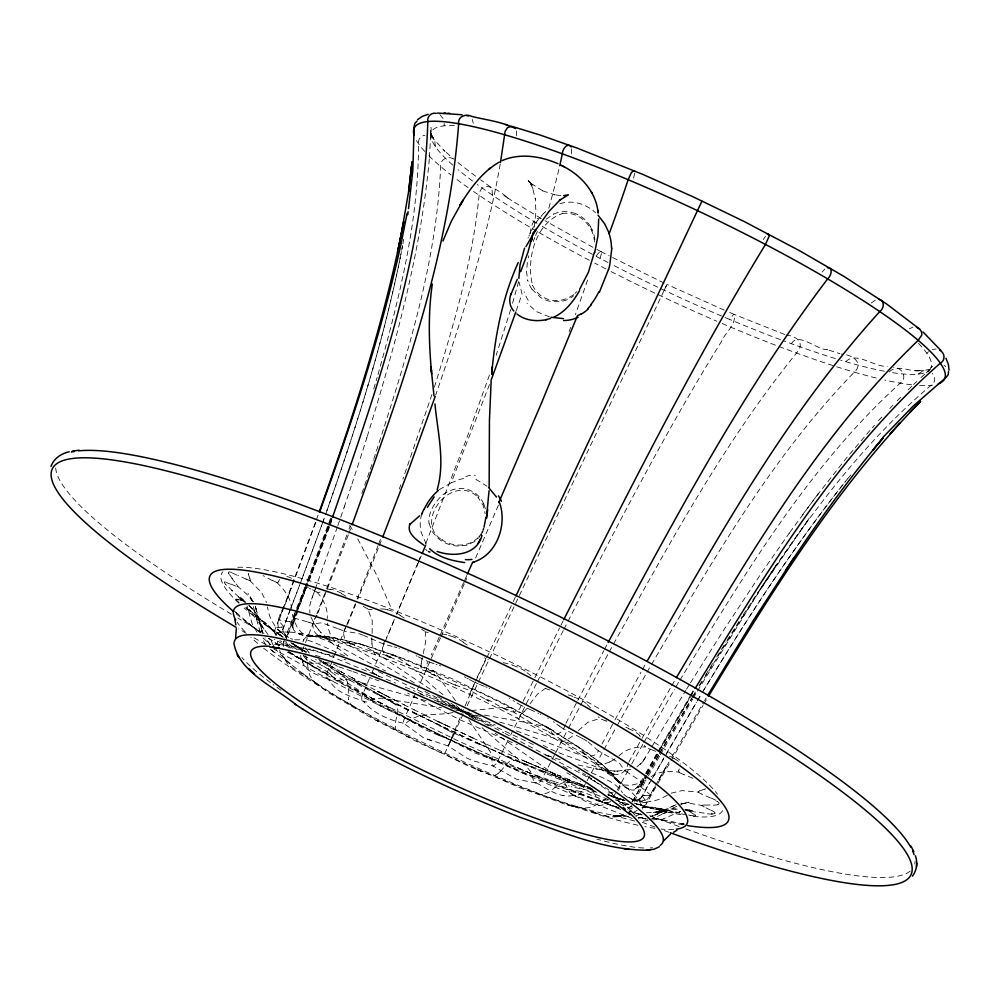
<?xml version="1.0" encoding="UTF-8"?>
<svg xmlns="http://www.w3.org/2000/svg" width="999" height="999" viewBox="0 0 999 999"><rect width="100%" height="100%" fill="white"/><g stroke="black" fill="none" stroke-linecap="round" stroke-linejoin="round"><path stroke-width="0.75" stroke-dasharray="5 3.75" d="M431.218 132.143L431.056 127.697L429.582 123.913M430.644 135.027L430.494 130.682L430.794 134.49L430.669 132.855M435.352 146.591L434.702 140.31L430.981 134.003L433.204 137.974L432.18 136.151M371.815 639.31L371.84 637.787M444.118 125.724L444.18 123.426M300.687 655.344L300.949 657.966L302.685 660.401L301.71 658.903L302.522 660.414L302.123 659.677M632.529 801.673L646.665 775.761M430.656 134.877L429.42 157.805L429.533 156.693C421.091 253.109 394.78 346.815 366.458 438.998L366.97 437.462L359.378 461.251M516.695 135.876L516.283 129.995M337.4 526.985L311.613 599.188L309.815 605.307L309.865 613.124M372.127 633.416L372.24 620.629L367.682 608.878M492.432 195.155L491.908 188.062L480.556 179.733M421.203 663.224L421.066 672.777L428.209 675.824A226.536 35.827 25.3 0 1 443.306 682.404A180.17 28.496 25.3 0 1 446.94 684.028L448.751 684.839A232.717 36.801 25.3 0 1 462.175 690.971L476.648 697.801A226.536 35.827 25.3 0 1 491.67 705.107A180.17 28.496 25.3 0 1 495.242 706.88L497.015 707.767A232.717 36.801 25.3 0 1 510.002 714.372L523.738 721.578A226.536 35.827 25.3 0 1 537.674 729.12A180.17 28.496 25.3 0 1 540.934 730.931L542.544 731.83A232.717 36.801 25.3 0 1 554.22 738.448L566.283 745.529A226.536 35.827 25.3 0 1 578.171 752.796A180.17 28.496 25.3 0 1 580.894 754.52L582.242 755.369A232.717 36.801 25.3 0 1 591.808 761.563L601.361 768.044M527.372 262.412L526.535 271.466L527.647 280.207M634.79 173.127L633.491 178.384M534.29 227.048L535.901 211.975L535.289 198.376L535.439 199.375L532.442 187.362L532.942 188.724L529.707 181.893L532.03 185.851L529.17 181.431L532.43 184.865L528.171 180.644L532.43 184.865M395.567 722.152C396.266 716.233 400.661 708.678 394.88 703.958M402.909 243.868L403.683 239.273M500.237 163.911C486.426 242.857 461.713 319.393 435.701 395.03M571.328 153.921L571.703 148.314M402.01 248.689L402.46 246.278M283.691 641.77L283.441 646.515M400.874 254.508L401.448 251.598M402.609 245.392C385.152 337.212 356.618 426.511 325.574 514.522M530.044 233.741C530.794 227.772 532.592 217.994 540.397 218.082M400.312 257.43C382.442 345.154 355.219 430.681 325.374 514.985M421.965 659.04L422.265 657.629M288.536 637.562L283.978 633.828L282.767 629.595L290.284 609.402M528.296 257.942L528.846 255.744M423.251 653.521L425.699 641.645L425.274 631.543M518.668 281.618L511.588 306.556M377.997 374.6C398.938 299.338 418.556 222.352 418.506 143.719C417.807 139.61 420.691 135.489 424.975 135.265M548.801 208.217L551.548 198.227A444.255 221.978 -70 0 0 559.228 167.832M282.767 629.595L299.8 584.702L290.846 607.954M373.713 388.973L377.147 377.472M510.689 309.503L496.166 355.332M283.916 641.458L283.529 642.644L284.34 640.159M351.935 484.028L359.877 459.74M431.968 394.468L402.884 479.158M434.34 387.187L435.289 384.278C454.42 322.515 472.789 259.865 479.12 195.28C481.58 176.96 501.348 192.308 508.653 198.601L501.498 194.006M600.074 258.391L601.448 253.484L600.836 251.561L598.488 253.034L595.779 256.693M678.746 770.217L679.332 768.918M373.738 459.215C404.595 364.123 436.338 267.195 440.671 166.546C439.697 160.227 446.928 155.856 452.397 158.366M286.376 638.598L286.701 637.599M344.131 507.342L352.435 482.542M489.435 375.05L465.984 440.372L425.661 543.843M337.874 525.586L340.284 518.518M340.759 517.17L344.618 505.881M587.624 280.07L575.387 314.697M279.483 579.495L278.671 581.555M361.875 493.456L369.78 470.629M370.279 469.205L373.239 460.639M516.221 310.814L522.015 293.968L519.105 282.267M322.615 522.852L325.087 515.909M321.728 525.149L300.312 583.329L322.128 524.238M322.252 523.701L324.862 516.433M330.557 518.169L305.407 585.714M349.013 529.195L350.05 526.336M533.266 241.521L534.765 237.475M316.358 519.88L318.406 514.223M328.496 525.874L286.039 638.573M329.021 524.438L331.119 518.656M328.746 526.411L306.893 585.514M329.258 524.987L331.318 519.305M328.771 527.609L308.117 582.829M330.881 521.778L331.93 518.868M329.57 526.785L298.389 609.053M330.095 525.349L332.704 518.169M315.771 587.787L311.613 599.188M315.334 522.714L283.167 608.304M315.846 522.427L294.717 578.933M297.202 610.976L291.983 626.423L294.205 630.694L299.263 634.165L305.182 635.901L317.607 635.589L330.869 636.9L359.24 643.606L404.408 658.965L452.747 678.983L504.52 703.796L551.261 729.57L587.762 753.134L601.198 763.473L611.688 773.288M330.557 521.278L331.618 518.419M399.25 489.073L400.811 484.84M346.915 534.927L325.249 592.282M348.301 534.952L317.582 613.848M348.851 533.491L351.024 527.672M569.093 331.593L570.679 327.36M327.922 528.446L306.98 583.553M489.473 384.615L451.136 482.904L459.852 479.358L466.471 477.997M306.343 586.937L296.728 612.1M378.109 545.504L355.894 602.247M378.646 544.093L380.806 538.436M294.168 580.369L285.19 604.233M304.857 587.125L284.99 638.174M324.7 593.706L316.92 613.811M283.579 626.848A13.399 2.123 25.3 0 0 283.441 626.323L278.796 620.791L284.303 606.518M284.852 605.094L291.458 587.974M296.204 613.448L286.676 637.886M282.118 611.013L274.887 629.882L275.349 635.626M284.091 606.518C278.446 616.071 272.777 630.269 286.288 635.726L282.792 631.231L283.167 632.429M297.752 609.565L307.58 584.24M454.458 733.566L444.293 754.27L418.818 742.694L370.392 717.294L327.959 692.369L315.597 682.891L318.743 685.326L317.095 684.115M297.839 610.476C292.232 632.267 291.383 619.218 296.428 610.489M303.371 673.963A226.536 35.827 25.3 0 0 312.425 680.456L321.965 686.937A232.717 36.801 25.3 0 0 331.531 693.131L332.867 693.98A180.17 28.496 25.3 0 0 335.602 695.704A226.536 35.827 25.3 0 0 347.502 702.971L359.54 710.039A232.717 36.801 25.3 0 0 371.228 716.67L372.839 717.569A180.17 28.496 25.3 0 0 376.099 719.38A226.536 35.827 25.3 0 0 390.035 726.922L403.758 734.128A232.717 36.801 25.3 0 0 416.758 740.721L418.531 741.608A180.17 28.496 25.3 0 0 422.102 743.381A226.536 35.827 25.3 0 0 437.125 750.699L466.745 765.284L480.756 771.091L474.987 768.805M296.978 609.065L305.881 586.413M379.383 545.579L382.23 538.336M332.205 660.664C331.406 666.321 321.903 675.836 329.67 680.606L329.545 680.556C336.114 692.682 349.937 695.953 361.738 700.711L366.408 702.022L374.925 698.413L381.868 698.251L441.421 707.704M347.003 625.524C340.197 633.416 344.643 644.243 354.807 645.242L352.322 644.168L364.872 649.387L387.05 655.644L393.219 654.832L399.825 657.255M528.046 238.199L528.309 237.525M302.098 651.211L304.945 644.018M305.519 642.582L316.346 615.259M317.033 615.259C309.403 624.375 312.625 636.475 324.887 637.449L318.943 635.202L333.803 640.222L352.46 644.018L358.216 643.506L362.225 644.655L381.381 656.355L430.869 689.622M355.319 603.671L332.792 659.24M378.246 548.476L357.942 598.888M417.719 563.361L396.928 613.761M418.281 561.975L421.116 554.994M347.59 624.125L355.632 604.495M528.846 236.176L529.408 234.84M369.405 678.633L361.75 696.79L361.813 700.037L364.635 702.434L363.112 701.423M419.642 559.627L421.166 555.981M418.631 562.05L396.528 614.36M384.453 643.331L374.85 665.908M385.052 641.92L394.555 619.392M394.343 619.467L386.601 637.524M371.828 672.976L374.25 667.32M498.414 505.194L475.149 559.065M385.477 640.134C379.695 647.277 382.692 657.105 392.345 658.091L386.238 655.007L390.909 657.392M724.275 310.14L666.982 284.44L522.277 589.398M469.43 694.355L475.387 681.318M535.589 235.452L537.4 231.468M464.235 584.003L441.083 636.488M464.847 582.629L467.857 575.749M464.672 580.182L466.808 575.374M463.598 582.604L439.822 635.864M419.28 685.264L404.208 718.781L403.146 722.939L423.364 737.662L448.101 745.966L466.358 757.766L472.327 760.626L493.294 766.133L516.458 779.195L537.2 783.241L539.085 782.779L541.458 780.007L554.907 754.17M440.472 637.861L419.917 683.865M439.248 637.137L431.181 655.082M529.994 233.516L530.594 232.205M477.097 677.547L485.939 658.603A21.229 7.98 25.4 0 1 483.254 656.818M469.455 679.507A25.112 3.971 25.3 0 0 475.074 682.467L471.128 691.083L488.898 701.148L485.314 699.113M475.761 681.068L486.138 659.103M486.788 657.729L511.338 605.706M513.274 601.598L515.272 597.365M463.286 713.985L448.101 745.966L472.664 688.124L471.128 691.083L447.902 682.067L434.041 674.824L437.774 676.835M467.22 705.669L477.672 683.591M478.334 682.205L488.111 661.55M489.41 658.816L521.615 590.809M664.173 290.247L666.97 284.44M531.218 230.906L536.488 221.803L543.069 213.973M523.151 701.236L559.565 627.984M507.904 740.621L496.366 763.698L493.294 766.133L491.945 763.611L492.182 756.693L490.571 752.284L468.843 719.854M510.639 735.114L536.613 683.191M521.128 705.319C515.971 722.577 494.93 700.611 485.489 699.2M560.914 625.287L563.024 621.103M537.3 681.83L563.224 630.656M563.898 629.32L567.307 622.627M567.994 621.291C616.758 526.785 665.272 431.93 721.44 341.546C724.824 332.929 736.288 324.9 734.327 314.473L729.37 312.337M471.353 710.526L502.909 707.454L511.638 707.492L514.023 712.399L534.527 725.074L549.35 732.08L548.451 731.655C555.232 738.486 563.536 732.217 565.272 724.562M565.971 723.214L577.135 701.648M577.834 700.299L603.758 650.724M555.619 752.809L567.694 729.695M568.406 728.346L579.82 706.718M580.531 705.356L608.478 653.271M604.457 649.387L608.116 642.507M601.985 744.043L614.185 721.34M614.909 720.004L640.933 672.29M572.577 795.454L574.612 795.579L573.164 795.391C581.256 798.401 582.954 786.35 586.338 782.155M587.075 780.793L590.734 774.013M591.47 772.652L602.447 752.284M609.19 651.96L612.787 645.342M613.511 644.018C669.355 544.068 724.013 442.182 796.528 353.047C805.219 343.331 797.452 336.301 786.051 335.002M603.933 749.6L616.483 726.76M617.22 725.424L646.266 673.563M499.712 722.065L556.143 738.723L577.085 745.941L580.469 748.263L584.765 753.908L600.549 766.533L608.316 771.428L606.743 770.316C614.597 778.446 625.861 774.737 628.046 763.523M628.783 762.2L641.233 739.685M641.957 738.361L670.953 687.025M612.986 797.739L630.993 765.271M631.743 763.91L643.106 743.793M642.444 669.567L646.241 662.774M642.856 778.446L636.85 787.986L638.586 786.225L635.127 788.81L640.184 785.364L645.941 775.224M645.741 773.288L656.468 754.208M646.678 773.9L658.541 752.634M634.215 801.373L647.677 777.185M648.426 775.848L659.665 756.031M344.518 655.806L313.748 642.232L307.967 640.272L303.384 639.897L306.306 637.037L312.45 635.651L308.641 636.001C368.481 637.512 423.339 669.03 477.46 691.271C514.185 708.99 550.412 728.109 584.115 751.148C591.708 756.43 599.163 761.925 606.093 768.044C618.556 778.721 634.29 807.617 645.304 775.049M646.041 773.738L659.377 750.049M660.114 748.738L694.405 689.722M647.414 774.437L658.678 754.67M623.726 794.23C627.222 797.514 631.78 800.112 636.688 800.087C644.692 798.875 644.979 787.474 649.812 782.704M655.257 786.313L649.55 796.465L646.653 799.712L641.408 801.086L633.079 799.262L636.838 799.949L633.653 799.475L635.789 799.887M655.819 787.15L645.829 804.719L641.121 808.029M632.355 801.81L646.815 776.223M647.577 774.862L659.065 754.657M644.093 795.654L649.787 795.654L667.095 765.047L658.516 780.207M643.868 742.457L674.475 689.31M659.303 751.31L693.968 690.896M640.734 798.326L651.56 779.695M652.335 778.333L696.403 702.309M658.853 779.932L668.955 762.1M657.966 783.378L702.984 705.444M660.414 754.72L692.757 698.95M657.991 751.56L689.76 696.553M659.427 753.358L692.007 697.639M653.533 776.086L663.873 757.954M671.99 756.767L703.796 701.922M236.014 599.088L236.076 599.013A18.032 1.424 35.8 0 0 239.273 602.659M647.027 672.252L650.786 665.696M651.535 664.385C711.763 562.425 771.141 457.53 854.332 372.14C864.834 362.537 850.898 354.071 841.208 354.096M671.728 685.689L675.624 678.958M659.839 753.321L691.745 698.788M666.171 753.97L696.715 701.897M693.531 697.652L695.828 693.731M636.887 766.87L642.532 761.937L650.699 748.713M704.57 700.599L706.131 697.951M690.534 695.242L694.417 688.673M652.11 746.315L685.826 690.384M692.782 696.34L695.866 691.133M692.532 697.464L696.453 690.858M676.011 686.675L679.133 681.443M679.907 680.144C744.193 575.212 808.203 466.57 900.224 383.141C908.016 378.384 901.86 366.596 893.606 367.595M703.758 704.145L707.604 697.677M697.414 691.083L758.616 592.17L809.552 517.707L775.724 565.784M697.514 700.574L701.473 693.943M702.26 692.619C745.716 620.454 791.608 549.512 843.905 483.379C791.433 549.8 745.429 621.041 701.723 693.443M697.177 701.011L700.973 694.705M699.075 685.851L702.272 680.569M705.469 675.287L713.461 662.187M699.625 685.614C766.52 578.658 833.753 467.719 931.068 385.314C935.551 382.904 935.913 376.698 932.254 373.364M686.613 689.123L689.722 684.078M690.509 682.816L722.702 631.63L761.65 572.702L789.385 532.942L788.348 534.353L818.119 493.893L802.547 514.76M716.645 657.055L726.186 641.645M631.992 801.972L632.479 801.186M632.717 800.686L632.142 801.598L632.604 800.786A13.399 2.123 25.3 0 1 633.079 800.561M726.985 640.359L742.319 616.221M627.572 809.215L631.78 805.419M763.286 239.56L765.484 236.338M743.131 614.947L758.691 591.108M642.632 761.787L645.754 757.092M759.178 590.534L776.148 565.134L759.515 589.847M529.994 703.833L537.35 694.255L545.516 688.211M631.093 806.468L631.605 805.768M479.095 537.437L479.92 536.313M478.933 536.588L479.657 535.601M817.032 495.379L846.965 457.355L874.475 425.187M847.502 478.908L844.817 482.23L851.735 473.788M791.37 343.731C798.426 331.518 817.145 350.187 827.459 349.687L826.248 349.3L839.884 353.683M822.065 272.103L824.787 269.168M524.025 711.7L516.945 717.969M478.159 537.524C468.931 547.215 452.36 547.215 441.82 539.635L442.969 540.434C411.363 522.714 453.134 470.654 478.846 498.089M578.346 730.594L587.924 722.252L599.974 718.368A21.229 7.368 18.5 0 1 598.189 716.795M878.471 420.654L883.628 415.134M889.809 408.504L892.906 405.194M500.287 771.503C504.62 767.332 507.879 759.377 515.122 760.626M640.172 764.422L642.17 762.362M845.816 361.725C855.743 350.824 874.674 367.42 887.312 366.346M576.848 291.621L575.087 293.331M897.152 400.799L901.535 396.428M908.103 389.872L912.487 385.502M618.593 790.471L620.067 786.538L618.006 781.268L620.379 783.765L610.926 772.477M871.29 303.009L876.061 299.588M543.394 213.649L544.58 212.562M913.548 384.503L916.757 381.506M921.028 377.497L925.224 373.751M926.285 372.802L929.432 369.992M610.689 801.46C600.074 807.891 595.004 792.457 588.811 786.912M546.066 219.206L553.646 214.098M926.847 353.259L928.571 351.735M544.867 212.3L545.741 211.563M918.081 374.126L923.363 370.641L930.331 369.143M498.064 773.638L493.344 776.148L477.697 769.917M930.981 367.707L932.716 366.246M647.951 798.601L646.653 799.712M618.856 756.018C625.774 748.888 635.913 746.553 645.579 747.002A21.229 6.618 15.7 0 1 643.806 744.48M439.173 489.685L450.786 483.066M573.626 294.555C560.002 304.82 540.859 302.297 532.517 285.277L532.842 285.939C525.586 260.677 535.227 222.627 562.362 213.574M639.585 784.527L641.483 783.204L640.996 781.618A16.059 2.535 25.3 0 0 640.172 780.793L625.699 771.128M651.148 776.735C659.14 770.691 669.792 771.153 679.233 772.165M613.848 759.602L615.184 758.728M637.187 810.314L633.641 812.349M909.327 328.796L912.924 327.148M667.282 795.354L660.077 798.925A47.915 45.892 -37 0 1 654.994 800.599C649.575 801.46 641.171 804.257 637.462 798.75A232.717 36.801 25.3 0 0 633.878 794.617L633.329 794.03A180.17 28.496 25.3 0 0 632.167 792.844A226.536 35.827 25.3 0 0 626.585 787.562L620.204 782.13A232.717 36.801 25.3 0 0 613.398 776.785L612.412 776.036A180.17 28.496 25.3 0 0 610.401 774.537A226.536 35.827 25.3 0 0 601.348 768.044M661.313 812L650.361 816.77L657.492 814.023L651.385 816.333A47.915 45.779 88.5 0 0 652.996 815.821M646.116 779.982L643.169 781.518M676.81 806.343L664.722 811.563L652.422 812.612L662.287 810.826L676.623 804.382M609.602 761.975L602.547 764.647L596.728 764.847M662.562 811.35L670.142 809.003L679.57 809.103M649.787 795.654L650.249 795.104A16.059 2.535 25.3 0 0 650.024 794.542L640.122 786.35A13.399 2.123 25.3 0 1 639.372 785.576M671.128 793.206L681.967 790.609L698.638 792.132M605.644 799.225L594.517 805.793A47.915 33.442 -72.1 0 1 590.596 807.279L582.991 808.391L565.209 804.245L519.83 787.724L485.564 772.677A226.536 35.827 25.3 0 1 470.467 766.096A180.17 28.496 25.3 0 1 466.833 764.472L465.022 763.661A232.717 36.801 25.3 0 1 451.598 757.529L444.343 754.133M699.737 790.921L701.972 790.072M638.286 799.812L640.272 798.838L636.326 799.924M649.437 819.879L666.495 812.424L661.113 814.048L666.495 812.424M704.395 789.148L702.422 789.909M676.048 804.744L663.436 810.626A47.915 47.453 27.3 0 1 658.291 812.075L646.341 812.774M654.57 815.271L668.343 809.29M784.764 334.515L733.828 314.273L729.42 319.355A275.899 43.631 25.3 0 1 611.875 264.51M681.568 804.045L680.781 804.295L689.198 802.247L681.006 803.196M559.865 203.746C572.227 199.588 586.138 203.883 595.429 212.65M648.214 820.391L640.384 821.653M617.17 771.141L631.618 769.218M642.182 807.979C654.732 805.069 667.12 811.288 679.495 812.674L674.862 811.875L679.37 812.524L665.846 812.624M621.965 815.546L617.719 816.645L623.863 815.034C613.249 819.492 601.935 815.321 591.845 811.563L597.589 813.573M608.129 799.999L604.745 799.999A16.059 2.535 25.3 0 1 603.209 799.65L586.463 793.531A25.112 3.971 25.3 0 0 581.106 791.57M932.242 349.513L936.138 349.013M619.505 816.171L621.565 815.783L614.223 816.121L624.949 815.559A47.915 40.996 -77.8 0 0 626.485 815.134M679.557 811.613L680.469 811.413L662.449 819.242L652.559 819.779M613.061 792.744L606.868 793.119M310.077 635.926C312 635.839 303.983 635.976 309.752 635.951M629.12 804.382C617.744 806.23 613.836 793.656 606.468 788.149M562.112 213.624C578.746 210.614 593.756 225.899 594.393 241.97M289.785 632.117A226.536 35.827 25.3 0 0 283.753 632.03L279.046 632.517A232.717 36.801 25.3 0 0 275.674 633.478L275.287 633.641A180.17 28.496 25.3 0 0 274.575 634.003A226.536 35.827 25.3 0 0 273.389 634.802M453.096 712.424C437.699 716.395 417.495 710.976 405.594 723.726C391.62 720.828 374.588 714.385 364.223 702.172M460.164 711.688L469.955 710.664M681.156 803.471L691.233 803.571L702.484 805.569M685.564 810.476L692.307 810.339L685.339 809.777L692.295 810.501L687.799 810.027M705.107 805.132L712.537 804.907M919.043 370.567L929.008 370.991M311.588 635.726C337.949 642.432 360.776 660.039 385.614 670.916M573.289 795.491C559.877 798.263 548.663 789.535 537.562 783.578L533.591 780.831L530.844 771.902L526.423 766.383L479.97 725.873M329.108 589.285L330.419 589.335M672.165 808.84L679.795 809.302M614.76 771.103L601.848 769.829M614.01 771.091L617.931 771.153M917.557 370.529L915.708 370.504L920.916 370.604C910.439 372.652 897.527 363.399 889.035 372.09A275.899 43.631 25.3 0 0 924.874 372.702M281.83 627.135L275.674 627.684A16.059 2.535 25.3 0 0 275.899 628.246L285.801 636.438A13.399 2.123 25.3 0 1 286.551 637.225M711.912 813.823L711.226 813.785M638.086 817.856L644.642 817.744L638.086 817.856L645.691 818.805L641.595 818.193M607.08 803.171L605.531 803.084L607.592 802.509C596.778 810.539 584.74 800.112 574.825 795.766L575.536 796.066L570.017 792.856L564.81 783.129L557.917 776.785L495.042 733.179M307.655 635.913L331.044 636.987L335.939 638.361L360.015 651.223L414.797 683.116M560.364 742.02L564.872 740.996L570.604 737.487A47.915 23.988 -60.7 0 0 574.125 734.74M279.62 644.63L270.105 644.343L265.097 637.799M396.828 730.519L395.454 729.095L395.242 725.174A47.915 12.313 -61.1 0 1 395.479 722.252M282.917 644.917L303.871 648.264L330.294 655.194M562.737 795.541L563.598 795.616M278.546 644.542L283.966 645.004M560.864 195.579L553.184 194.543L554.969 194.855L541.845 190.584L543.531 191.396L530.819 183.279M683.928 824.025L681.106 823.738L685.814 824.35M689.635 810.226L684.165 809.615M625.861 804.507L626.785 804.62L624.7 804.095L632.754 807.267M704.22 813.124L694.48 811.887M661.101 810.264L660.464 810.177M577.659 807.092L571.64 806.031L579.208 807.292L575.149 806.767M684.552 824.175L653.521 817.994M596.853 792.232L573.414 787.2M294.717 639.797L303.421 639.785L303.059 641.87M385.901 609.54L387.649 609.852M578.021 764.947L597.202 769.093M596.216 768.93L602.872 769.992M615.546 798.288L623.326 800.012L612.837 796.403M642.919 818.393L648.526 819.305L644.205 818.568M310.514 649.188C302.697 648.788 293.506 651.286 287.35 644.617L289.011 645.854L279.832 640.659M329.433 639.872A232.717 36.801 25.3 0 0 320.017 637.399L318.793 637.1A180.17 28.496 25.3 0 0 316.396 636.525A226.536 35.827 25.3 0 0 306.955 634.49L298.851 633.091A232.717 36.801 25.3 0 0 292.232 632.305L291.408 632.23A180.17 28.496 25.3 0 0 289.785 632.117M455.731 710.152L470.192 712.637M484.49 715.097L531.88 723.501L547.252 727.21L549.612 728.895L552.31 733.541L571.366 746.715L583.528 753.159L581.193 751.96L582.529 752.647M628.408 816.52A204.77 32.38 25.3 0 1 611.013 814.797L606.83 814.023A226.536 35.827 25.3 0 1 597.39 811.975A180.17 28.496 25.3 0 1 594.967 811.4L593.743 811.101A232.717 36.801 25.3 0 1 584.328 808.616M689.51 815.147L688.598 814.984M322.465 636.9L324.188 637.237M225.599 582.017L225.262 581.955A18.032 2.298 36.7 0 0 225.462 584.215M634.69 821.016L611.013 814.797M680.032 813.236L668.581 810.713M289.673 621.753L279.196 619.904A16.059 2.535 25.3 0 0 278.783 620.167L278.796 620.791M604.17 815.584L609.165 816.683M568.893 781.942L569.73 782.142L567.894 781.705M620.666 809.502L603.871 802.659M534.565 776.623L540.122 778.071A13.399 2.123 25.3 0 1 542.132 778.745A25.112 3.971 25.3 0 1 547.927 781.156L566.171 788.848A16.059 2.535 25.3 0 0 568.144 789.485L579.62 791.27A13.399 2.123 25.3 0 1 581.206 791.658M392.157 646.365L385.789 644.717A13.399 2.123 25.3 0 1 383.791 644.055A25.112 3.971 25.3 0 1 377.984 641.633L364.148 635.614M534.028 776.498L524.375 773.638A16.059 2.535 25.3 0 1 522.115 772.764L503.596 764.01A25.112 3.971 25.3 0 0 497.639 761.201A13.399 2.123 25.3 0 0 495.379 760.351L487.862 757.766M686.538 810.564L690.496 811.538M572.714 783.291C563.861 779.332 556.63 785.951 550.449 791.233A47.915 23.601 -68.6 0 1 547.327 792.956L540.659 794.63L532.042 791.345A226.536 35.827 25.3 0 1 517.919 785.951A180.17 28.496 25.3 0 1 514.46 784.59L512.737 783.903A232.717 36.801 25.3 0 1 499.8 778.658L492.707 775.711M650.274 807.542L652.447 808.091L648.776 807.167L652.722 808.129L641.97 807.155L652.197 807.242L663.498 809.64M448.526 635.489L450.599 636.038M241.096 600.324L237.787 599.238M573.938 795.479L575.287 795.828M628.309 803.97L616.595 800.311A25.112 3.971 25.3 0 0 614.385 799.637M549.537 316.895L536.326 311.551L527.022 303.122M394.043 646.84L396.928 647.627M611.188 796.103L624.887 800.511L618.219 798.476L623.376 800.049L619.942 798.9M650.923 807.704L635.938 803.633L641.008 805.069L638.686 804.407M651.186 807.891L652.247 808.166M618.456 798.638L623.326 800.012L620.816 799.275M571.79 786.762L571.091 786.575M329.433 639.872L340.359 643.044A226.536 35.827 25.3 0 1 352.56 646.902A180.17 28.496 25.3 0 1 355.607 647.901L357.13 648.413A232.717 36.801 25.3 0 1 368.706 652.409L381.73 657.142M584.34 808.628L573.401 805.456A226.536 35.827 25.3 0 1 561.201 801.598A180.17 28.496 25.3 0 1 558.166 800.599L556.643 800.087A232.717 36.801 25.3 0 1 545.067 796.091L538.623 793.78M569.205 786.051L568.244 785.788M639.847 804.744L641.595 805.231M635.776 803.583L634.04 803.084M638.099 804.245L639.26 804.57M642.157 814.934L632.767 812.237M634.552 799.749L637.949 800.723M426.211 700.736L353.484 680.431L344.305 679.183L333.579 681.418L327.585 679.195L328.259 679.545C318.681 674.687 303.284 672.115 302.048 659.015L302.485 660.963L301.81 658.716M353.409 706.48L350.474 704.183L348.663 699.387M566.071 785.164L565.334 784.952M450.399 707.754L481.106 716.658M623.563 784.914L630.357 785.439L638.398 783.491A47.94 41.171 -51.1 0 0 643.156 781.48M552.31 774.687L581.942 784.802L567.657 779.12L568.968 779.645M625.149 800.536L621.927 799.6M617.494 798.176L623.139 799.974L618.768 798.651L621.478 799.475M564.847 784.802L563.861 784.515M327.535 654.395L329.258 654.894M331.955 655.681L333.629 656.168M639.16 804.794L636.313 803.958A277.11 43.831 25.3 0 0 681.093 814.722M536.226 783.016L534.902 782.629M620.903 799.3L621.84 799.525M636.063 803.845L639.035 804.744M558.304 782.829L556.243 782.18M621.79 799.537L623.176 799.974L614.035 796.89L617.07 797.889M312.962 649.812L332.817 657.117L395.492 683.054M512.724 665.371L514.985 666.121A18.032 6.294 23.8 0 1 526.573 672.052L527.435 672.689M560.227 759.789L544.567 754.607L552.759 757.379M337.55 666.37C326.061 657.979 312.912 667.881 302.185 660.064L303.721 661.026L287.088 651.96M555.194 781.855L549.35 779.957M309.328 622.489L307.704 621.965M344.043 659.377L345.841 659.952M427.447 739.422L431.805 740.883M619.268 798.688L616.608 797.839L620.541 799.075M307.043 621.74L295.242 618.356A16.059 2.535 25.3 0 0 294.23 618.306C290.622 619.767 291.696 626.41 293.831 628.958L292.595 626.873M616.096 797.776L610.739 796.016M398.801 648.201L399.463 648.413M437.062 664.697L436.063 664.36M591.533 789.66L578.958 785.451M607.991 795.104L608.978 795.429M548.264 779.595C474.213 753.708 402.472 719.892 337.2 676.236M338.811 666.795L351.636 671.166M487.524 757.654L476.411 753.558A16.059 2.535 25.3 0 1 474.013 752.497L456.506 743.293M349.6 643.269L351.049 643.756M439.398 665.471L440.746 665.933M386.026 655.294L387.05 655.644M434.041 663.686L432.33 663.099M595.242 812.749L578.983 807.117M606.93 721.191L606.081 720.891M610.401 795.554L612.225 796.191M611.138 795.816L625.724 800.873M352.984 671.64L372.365 678.533M619.18 808.079L600.262 801.373L619.88 808.216L573.701 791.171L599.238 800.973L589.285 797.152M231.893 572.602L231.293 572.39A18.032 3.222 36.8 0 0 228.421 573.176M431.98 662.974L430.544 662.449A13.399 2.123 25.3 0 1 429.046 661.862M607.804 794.58L619.48 798.763L617.669 798.114M451.76 683.678L455.906 685.239M290.534 638.511L292.632 639.26M375.037 679.495L379.033 680.931M390.934 653.995C411.588 663.611 426.523 682.704 444.83 695.978M439.672 702.921L480.419 717.757M516.408 730.868L596.391 761.076L602.347 764.435L610.014 773.101L607.367 770.704L608.703 771.815M475.874 479.295L486.963 486.176M574.125 697.152L576.423 698.026A18.032 6.056 20.8 0 1 586.913 704.008L587.562 704.595M610.052 795.404L608.366 794.792L612.387 796.265L610.639 795.616M655.781 751.31L653.558 750.474M533.266 767.582L521.341 763.086M588.498 787.337L587.1 786.812L591.258 788.386M652.996 750.274L651.086 749.537A21.254 6.893 15.4 0 1 645.242 747.065M317.045 683.653L290.372 666.433L287.262 663.274L283.541 657.155L287.213 661.987L280.869 653.383A47.915 40.922 -47.2 0 1 279.608 650.499M543.006 771.253L557.23 776.847M590.559 788.124L592.132 788.735M338.336 628.833L339.448 629.27A25.112 3.971 25.3 0 0 344.817 631.218M577.484 783.041L591.858 788.636M337.587 628.546L322.714 623.139A16.059 2.535 25.3 0 0 321.178 622.789L314.76 623.776A13.399 2.123 25.3 0 1 313.686 623.701A25.112 3.971 25.3 0 1 309.29 622.452M516.046 744.093L517.407 744.617M582.567 794.567L534.465 774.999M363.386 635.314L359.74 633.94A16.059 2.535 25.3 0 0 357.779 633.316L346.303 631.53A13.399 2.123 25.3 0 1 344.717 631.143M484.415 686.313L482.517 685.564M485.551 686.763L487.062 687.362M438.861 735.426L448.426 739.272A13.399 2.123 25.3 0 1 450.811 740.346A25.112 3.971 25.3 0 1 456.468 743.281M235.727 586.101L229.645 583.478M482.142 685.414L479.458 684.34M503.783 707.954L508.628 709.914M438.486 735.276L427.535 730.606A16.059 2.535 25.3 0 1 425.162 729.432L414.685 723.413M512.362 742.632L460.164 719.867L407.667 693.156M488.961 688.124L489.722 688.436M558.591 775.424L557.592 775.024L571.665 780.731L570.754 780.356M579.72 783.915L592.956 789.522M550.924 772.264L550.174 771.965L560.851 776.36L560.027 776.011M692.944 778.283L683.791 774.5M628.521 728.658L630.706 729.595A18.032 5.607 18.1 0 1 639.385 735.239L639.785 735.726M542.907 768.918L553.034 773.151L552.26 772.814M470.766 740.509L461.238 736.538M568.681 781.717L567.832 781.355M534.752 765.471L544.318 769.505M421.066 672.777L413.973 669.829A232.717 36.801 25.3 0 0 401.036 664.597L399.3 663.91A180.17 28.496 25.3 0 0 395.854 662.549A226.536 35.827 25.3 0 0 381.73 657.155M472.689 737.886L487.062 744.48M405.294 687.162L415.084 691.271M417.894 692.457L427.697 696.578M429.108 697.165L495.417 725.049M478.284 683.853L477.497 683.516A13.399 2.123 25.3 0 1 475.112 682.454M543.131 745.154C567.107 759.228 599.725 762.399 619.368 782.841L617.582 780.444M526.461 761.912L536.026 766.008M567.557 781.243L566.883 780.956M479.62 744.218L480.719 744.68A18.032 0.687 23.7 0 1 492.619 749.974L494.605 750.898M525.986 771.403L540.047 777.384M513.361 756.218L527.609 762.412M499.962 750.286L514.31 756.63M566.346 780.731L562.812 779.208M486.426 744.18L500.786 750.661M517.482 767.744L531.018 773.551M437.812 721.415L473.089 738.074M521.94 769.655L457.904 740.783L386.563 705.893M303.371 673.963A180.17 28.496 25.3 0 1 301.361 672.452L300.374 671.715A232.717 36.801 25.3 0 1 293.581 666.37L270.205 649.238M582.23 752.484C586.863 756.73 595.879 757.791 598.401 750.711A13.399 2.123 25.3 0 0 600.187 751.835L618.244 762.324A16.059 2.535 25.3 0 1 619.63 763.336L623.051 768.418A25.112 3.971 25.3 0 0 624.213 770.079M531.83 710.301L524.263 706.867M532.23 710.476L534.602 711.538M407.729 651.71L408.529 652.072M408.291 710.277L401.635 707.23M710.564 798.026L701.96 794.105M246.353 579.358L237.962 575.262M537.799 712.999L538.598 713.373M472.939 737.999L437.974 721.49L446.653 725.661M378.421 671.603L534.203 745.004M413.524 709.527L426.136 715.746M415.696 713.698L416.645 714.16M291.458 578.271L290.971 578.034A18.032 4.908 34.8 0 0 283.454 575.724M509.328 757.991L509.515 758.079A21.254 1.498 21.4 0 0 514.373 760.426M673.214 758.204L674.163 758.666M664.185 283.092L610.589 256.556M540.197 714.135L540.983 714.51M508.366 757.529L501.885 754.382M583.816 768.631C596.378 776.66 614.16 779.37 622.452 792.831M403.733 704.632L414.335 709.927M425.574 715.471L438.174 721.59M389.985 656.955L404.72 663.885L427.485 671.603L432.992 670.416L438.948 677.31L457.08 702.946M375.886 720.167L378.621 721.515L377.634 721.016M416.059 655.694L417.232 656.268M394.081 699.762L404.533 705.032M418.406 656.855L422.327 658.791A25.112 3.971 25.3 0 0 428.284 661.588C423.788 667.694 427.048 674.013 434.465 675.049L432.38 673.938M385.901 695.566L377.535 691.246L394.568 699.999M600.836 251.561L609.24 255.869M272.252 580.531L263.099 575.649M347.377 677.547L350.087 678.945M390.497 707.941L369.468 697.077M378.134 691.558L395.03 700.237M710.376 810.064L704.332 806.98M364.285 684.29L363.574 683.928L379.882 692.469L378.733 691.857M382.442 703.82L352.659 688.236L366.546 695.529M408.266 736.975L406.193 735.838M430.407 721.016L428.309 719.929A18.032 0.699 26.7 0 0 416.82 714.26M580.744 737.624L565.309 729.794A13.399 2.123 25.3 0 1 563.174 728.608M448.126 730.369L438.848 725.461M448.364 730.494L448.364 730.494A21.254 1.711 24.9 0 0 454.058 733.503M424.9 691.458L503.721 732.766M505.069 733.466L580.044 773.064L605.506 787.537M352.272 677.871L351.473 677.447L366.333 685.376L365.659 685.014M355.569 681.793L369.006 689.235M341.608 593.418L340.547 592.857A18.032 5.569 32.7 0 0 330.319 589.235M596.89 249.45L601.286 251.798M581.493 738.024L582.966 738.81M358.691 691.37L306.218 662.362L329.108 675.374L320.729 670.604M592.931 247.327L545.079 220.767M342.17 672.377L341.308 671.915L355.319 679.52L353.821 678.696M468.331 678.908L466.895 678.121M464.385 676.735L465.821 677.522M333.117 667.369L331.268 666.358L344.667 673.751L343.843 673.289M324.975 662.799L323.027 661.713L335.776 668.868L334.016 667.869M583.678 739.21L585.726 740.371A16.059 2.535 25.3 0 1 586.987 741.146M310.889 589.11L309.365 588.249M325.924 663.336L327.797 664.41L318.644 659.19M389.023 700.724L378.022 694.405M620.966 802.197L623.813 803.833L622.789 803.233M308.341 587.662L307.317 587.062M315.559 667.669L289.76 652.447M400.112 615.134L399.051 614.51A18.032 6.031 30 0 0 387.575 609.765M305.145 651.323L304.058 650.699L306.381 652.06M549.138 728.321L545.179 725.998M547.714 718.044L548.376 718.431M437.637 696.515L479.108 720.891M541.258 218.556L513.798 201.848M716.583 801.048L717.644 801.71M549.325 728.433L553.346 730.806M619.517 803.358L622.614 805.194A473.963 74.962 25.3 0 0 635.302 810.139M300.499 648.538L298.339 647.265L306.456 652.097M281.219 632.18L275.687 627.21L271.228 619.692A47.915 45.479 82.1 0 1 269.28 614.71L267.37 606.905M302.647 649.837L305.869 651.785L294.53 644.929L296.79 646.278L295.517 645.491M288.674 651.773L306.581 662.587L296.029 656.218M566.858 772.776L570.404 774.937M509.078 698.051L509.702 698.438M297.04 646.553L293.157 644.03L302.397 649.725L290.821 642.607M378.221 676.048L379.583 676.885M409.84 720.391L414.086 723.039M290.534 652.822L295.017 655.594M334.765 670.354L319.305 660.689M572.764 776.373L580.681 781.343M376.885 675.224L365.559 668.081M514.547 701.448L513.049 700.511M552.31 733.541L553.209 734.103M584.765 753.908L586.038 754.707M377.16 675.386L370.891 671.478M305.307 651.885L299.85 648.476M297.864 646.952L299.026 647.689M293.631 647.414L296.603 649.288M507.554 197.902L514.847 202.522M292.57 643.643L298.014 647.102L293.169 644.018A277.11 43.831 25.3 0 0 305.607 652.01M288.798 651.785L297.315 657.18M293.044 647.04L285.751 641.995M430.856 136.189L445.042 151.336L443.656 149.962L453.883 159.253M693.868 814.21L690.784 812.274A21.254 2.123 11.9 0 1 690.209 811.475M292.282 643.468L297.352 646.728L293.506 644.268M463.499 642.17L462.5 641.533A18.032 6.281 27 0 0 450.561 635.963M578.109 769.929L579.67 770.941M294.98 645.192L296.166 645.966M297.427 646.915L293.231 644.093M582.754 772.964L585.764 774.962M291.696 643.094L298.426 647.564L291.446 642.919M279.208 645.491L268.743 638.324M295.442 645.591L294.817 645.167L302.635 651.623M588.124 741.882L595.604 748.426A25.112 3.971 25.3 0 0 598.239 750.661M450.774 703.121L475.149 719.667M302.759 633.703L297.989 628.771L294.318 621.316A47.915 40.697 -81.9 0 1 292.794 616.358L291.77 611.525M587.237 775.948L611.176 793.044L628.371 808.066M590.122 777.909L591.533 778.883M593.955 780.531L595.404 781.543M269.555 627.522L271.616 629.058L268.694 626.91L282.58 636.788M279.595 634.715L281.581 636.088M279.096 634.365L284.041 637.799M280.582 635.389L282.879 636.987M317.145 684.153L312.787 680.531L309.665 674.899A47.915 33.454 -54.1 0 1 308.379 670.966M270.891 628.633L269.131 627.384M553.396 721.715L554.358 722.402M335.614 675.112L334.053 674M261.164 620.004L270.23 627.235L276.835 635.039L269.842 627.759M559.115 725.911L556.855 724.238M366.808 696.89L369.518 698.888M333.291 673.451L324.126 666.533M328.009 679.27L329.133 680.094M347.839 655.968L333.853 644.879L320.629 632.18M304.046 661.338L301.636 659.203M475.586 176.161L457.929 162.6M369.955 699.225L378.896 705.144A16.059 2.535 25.3 0 0 381.081 706.33L402.447 716.308A13.399 2.123 25.3 0 1 404.795 717.469M340.434 673.801C349.163 678.059 348.601 687.799 348.139 695.891A47.915 23.689 -58.1 0 0 348.626 699.425M260.227 632.242L246.928 622.14L250.324 624.762L233.816 610.489L237.275 613.748L235.077 611.563M241.758 600.024L245.03 602.484M439.897 114.648L443.568 119.181M266.708 624.15L246.316 607.679L251.91 612.499L248.439 609.378L256.855 619.83L256.543 619.18L260.477 633.266M257.043 616.733L247.752 609.477M268.793 626.922L271.216 628.821M290.372 666.433L291.134 667.032M334.79 641.383L331.168 636.738L328.671 629.557A47.915 33.142 -75.1 0 1 327.784 624.725L327.535 623.151M263.162 621.291L265.971 623.551M274.338 652.547L269.955 649.025L272.989 651.473M944.142 365.334L945.753 366.633M456.106 705.569L466.383 714.31M290.209 663.586L287.175 660.926A226.536 35.827 25.3 0 1 281.593 655.656A180.17 28.496 25.3 0 1 280.444 654.457L279.895 653.883A232.717 36.801 25.3 0 1 276.311 649.75L275.974 649.325M248.676 605.481C258.466 612.025 260.364 623.813 263.174 634.265M329.583 641.108L328.758 640.371M249.9 580.631L261.626 592.544L266.558 602.559M316.258 659.914L315.622 659.34M608.641 771.865L619.73 783.179L618.319 781.618L618.756 782.167M263.099 637.999L270.03 644.38L265.984 639.26M238.886 597.14L231.618 590.372M280.532 631.343L282.467 633.166M268.906 626.036L273.564 631.068L275.999 635.426M245.816 602.335L240.01 596.628L245.217 602.472M268.032 634.465L260.976 624.8A47.915 47.153 26.8 0 1 258.828 619.917L255.232 605.806M249.425 605.844L255.494 612.512M249.638 606.043L251.099 607.479M616.071 779.607L618.93 782.442M331.918 675.973L338.349 681.268A16.059 2.535 25.3 0 0 340.197 682.417L360.614 693.006A13.399 2.123 25.3 0 1 362.749 694.193M630.806 810.576L632.23 812.037M276.898 582.517C284.116 589.485 291.209 598.051 291.408 608.578M331.78 675.836L330.319 674.375A25.112 3.971 25.3 0 0 327.684 672.127M627.759 807.454L631.43 811.2M375.137 654.707L372.977 650.549L371.94 643.856M288.074 645.292L285.851 641.52M612.587 774.275L613.361 775.112M226.548 585.339L225.649 584.328M633.004 812.861L635.114 815.246M309.415 653.146L308.379 651.947M478.683 497.902L477.884 497.015L483.216 505.482L485.177 513.873M257.03 632.18L252.435 624.637L247.04 605.993M315.746 625.986L318.843 630.082M318.581 629.77L320.891 632.492M274.288 631.593L273.114 630.182M253.234 609.752L254.508 611.276M308.291 651.847L304.732 646.852M635.739 816.008L636.338 816.757M317.07 592.157C323.514 599.412 328.059 608.691 327.21 618.581M531.918 289.186L540.534 297.39A34.903 32.18 -77.7 0 0 551.286 301.561L559.915 301.76L565.596 300.374A29.583 27.298 -79.3 0 0 573.563 295.866M231.818 578.321L236.501 584.253M266.034 645.229L262.013 638.373M618.643 782.017L617.469 780.381L617.894 780.918M461.288 709.003L462.962 711.4M639.035 800.836L640.259 802.771A226.536 35.827 25.3 0 1 641.995 806.48A180.17 28.496 25.3 0 1 642.22 807.279L642.307 807.667A232.717 36.801 25.3 0 1 642.469 809.09M253.072 601.76L246.591 594.03L237.912 586.6A21.229 3.247 38.4 0 1 235.24 585.626M310.901 616.97L314.235 623.676M314.061 623.401L315.921 626.248M253.334 601.648L247.989 593.369M349.65 525.137L354.108 532.529M426.161 543.968L421.153 532.267A33.317 32.755 -42.8 0 1 421.353 515.696M590.359 226.561L591.982 229.595M357.754 538.823L376.511 574.762L391.845 609.527M228.933 574.075L228.584 573.289M257.567 615.734L262.175 631.63A47.915 45.592 -30.6 0 0 262.799 633.191M292.844 627.31L293.319 622.002A13.399 2.123 25.3 0 1 292.832 622.24M305.619 655.781L306.98 659.59L308.416 670.953M432.018 135.839L430.606 132.318M250.574 597.727L250.162 596.778L252.11 601.598M253.346 606.743L256.843 619.105L264.236 629.645L259.34 620.903L255.806 607.617M483.816 504.07L485.177 508.129A27.76 25.637 -58.8 0 1 485.701 510.789M472.277 119.443L473.301 123.277M262.812 633.191L261.626 630.069L262.65 632.866M303.309 655.644L306.293 659.452A16.059 2.535 25.3 0 0 307.68 660.476L325.736 670.953A13.399 2.123 25.3 0 1 327.522 672.077M248.314 574.188L250.062 578.958M302.11 659.627L302.847 662.774M255.332 606.505L256.718 612.237L256.543 611.338M254.32 611.75L255.831 616.783M278.246 646.128L277.085 639.422M429.021 523.276L432.18 531.643L438.224 538.486A38.836 35.752 -57.2 0 0 445.816 543.219L448.501 544.28A38.836 35.764 -57.5 0 0 457.38 546.028L466.683 545.217L475.037 541.383A19.48 17.97 -58.1 0 0 478.196 538.511M594.855 239.51L594.517 237.425A31.094 28.846 -89.4 0 0 592.032 229.57M315.384 655.356A217.233 34.353 25.3 0 1 320.679 656.892M420.167 693.955A217.233 34.353 25.3 0 1 424.35 695.766M434.153 700.074A217.233 34.353 25.3 0 1 449.612 707.08M469.255 716.308A217.233 34.353 25.3 0 1 473.439 718.331M484.54 723.763A217.233 34.353 25.3 0 1 488.673 725.823M563.074 766.283A217.233 34.353 25.3 0 1 568.081 769.305M683.154 824.849A286.676 45.342 25.3 0 1 651.385 817.569M641.445 814.809A286.676 45.342 25.3 0 1 632.954 812.299M616.758 807.217A286.676 45.342 25.3 0 1 289.048 651.922M279.558 645.729A286.676 45.342 25.3 0 1 268.531 638.261M261.014 632.979A286.676 45.342 25.3 0 1 234.79 612.637M668.955 832.254A474.912 75.112 25.3 0 1 662 829.694M654.994 827.097A474.912 75.112 25.3 0 1 642.245 822.277M632.205 818.431A474.912 75.112 25.3 0 1 274.051 649.238M266.021 644.692A474.912 75.112 25.3 0 1 252.859 637.137M246.378 633.366A474.912 75.112 25.3 0 1 238.711 628.87M673.663 829.407A250.599 39.635 25.3 0 1 661.076 829.045M654.944 828.321A250.599 39.635 25.3 0 1 644.942 826.648M637.936 825.211A250.599 39.635 25.3 0 1 263.212 647.851M257.73 643.368A250.599 39.635 25.3 0 1 250.936 637.424M245.217 631.88A250.599 39.635 25.3 0 1 237.075 622.115M652.609 847.701A236.663 37.425 25.3 0 1 650.099 847.939M643.643 847.976A236.663 37.425 25.3 0 1 596.965 839.16M281.031 690.247A236.663 37.425 25.3 0 1 273.002 684.502M270.529 682.667A236.663 37.425 25.3 0 1 241.883 657.492M910.276 871.028A473.963 74.962 25.3 0 1 684.852 828.596M679.045 826.51A473.963 74.962 25.3 0 1 647.839 814.947M608.379 799.537A473.963 74.962 25.3 0 1 303.584 655.544M290.147 648.126A473.963 74.962 25.3 0 1 274.35 639.248M264.011 633.354A473.963 74.962 25.3 0 1 237.899 618.119M231.393 614.235A473.963 74.962 25.3 0 1 55.707 467.919M915.084 861.188A473.963 74.962 25.3 0 1 914.747 864.048M317.02 592.07A21.229 6.581 35 0 1 311.626 589.26M320.204 591.982A21.254 6.681 35.8 0 1 317.37 592.457M293.656 579.695A54.72 14.286 34.5 0 1 294.156 579.957M278.484 581.505A21.254 5.632 37.8 0 1 277.198 582.779M276.823 582.429A21.229 5.594 37 0 1 272.065 580.157M248.676 574.4A54.72 12.537 36 0 1 248.276 573.289M249.812 578.796A21.254 4.408 39 0 1 250.15 580.819M249.837 580.569A21.229 4.458 38.1 0 1 246.004 578.921M232.455 573.114A54.72 9.353 36.2 0 1 238.636 575.973M232.467 578.696A54.72 9.865 36.7 0 1 229.32 574.313M236.126 584.015A21.254 3.122 39.2 0 1 238.024 586.675M226.161 582.467A54.72 6.718 36 0 1 230.557 584.253M232.58 590.871A54.72 7.093 36.6 0 1 227.372 585.814M238.336 596.79A21.254 1.836 38.5 0 1 241.583 599.912M241.995 600.224A21.229 2.023 37.9 0 1 240.522 599.837M236.326 599.2A54.72 4.196 35.1 0 1 238.773 599.962M248.976 610.077A54.72 4.421 35.8 0 1 245.704 607.504M256.044 616.096A21.254 0.649 37 0 1 260.165 619.318M262.113 620.704A21.229 0.887 36.5 0 1 261.713 620.679M261.688 621.828A54.72 1.973 33.5 0 1 262.5 621.915M268.868 627.222A18.032 0.624 34.3 0 1 262.65 622.514M280.394 634.927A54.72 2.023 34.3 0 1 273.027 629.807M340.834 674.175A21.254 1.124 31.8 0 1 334.603 670.354M342.382 674.687A21.229 0.824 31.7 0 1 338.698 672.602M356.68 682.742A54.72 1.024 28.9 0 1 362.137 685.639M370.492 689.76A54.72 1.311 29.6 0 1 381.606 696.166M394.817 704.045A21.254 1.586 28.4 0 1 388.648 700.599M398.489 705.531A21.229 1.286 28.6 0 1 393.981 703.308M412.887 712.749A54.72 1.586 26.2 0 1 419.63 715.896M433.091 722.102A54.72 2.023 26.8 0 1 442.195 726.935M459.178 735.451A21.229 1.436 25.2 0 1 454.033 733.179M474.925 742.582A54.72 1.461 23.4 0 1 482.43 745.741M498.289 752.334A54.72 2.023 23.8 0 1 505.407 755.831M520.604 762.587A21.229 1.274 21.9 0 1 515.197 760.464M537.812 769.63A54.72 0.662 20.7 0 1 544.405 772.115M562.762 778.883A54.72 1.299 21 0 1 566.783 780.694M571.465 782.941A21.254 0.974 18.1 0 1 568.006 781.505M578.808 785.189A21.229 0.787 18.8 0 1 573.726 783.453M595.504 791.32A54.72 0.762 18.4 0 1 590.384 789.622M653.696 808.903A54.72 2.722 16.4 0 1 643.044 805.968M660.764 810.264A18.032 0.674 16.2 0 1 652.497 808.266M661.688 810.052A54.72 2.035 16.3 0 1 659.565 809.789M662.549 809.64A21.254 0.912 13.2 0 1 663.823 809.727M660.963 808.928A21.229 0.949 14 0 1 666.72 810.114M690.297 815.634A54.72 5.057 15.1 0 1 689.809 815.546M684.69 814.547A54.72 5.057 15.1 0 1 681.393 813.848M695.404 815.696A18.032 1.474 14.7 0 1 689.66 815.209M694.58 814.385A54.72 4.433 14.8 0 1 695.529 815.521M689.372 811.225A21.229 2.085 12.7 0 1 693.618 811.6M712.337 814.185A54.72 7.642 14.4 0 1 705.269 813.561M714.872 812.799A18.032 2.373 13.9 0 1 712.037 813.86M711.213 810.214A54.72 7.118 14 0 1 714.909 812.462M704.195 806.967A21.254 3.409 11.4 0 1 702.047 805.494M701.86 805.419A21.229 3.309 12.2 0 1 704.682 804.994M718.156 804.582A54.72 10.29 14.5 0 1 713.211 805.169M717.781 801.735A18.032 3.284 13.8 0 1 718.044 804.282M711.288 798.076A54.72 9.878 13.9 0 1 717.369 801.161M701.835 794.105A21.254 4.695 11.8 0 1 698.176 792.095M698.301 792.07A21.229 4.52 12.5 0 1 699.612 790.883M705.831 788.686A54.72 12.8 15.3 0 1 704.695 789.26M683.703 774.525A21.254 5.882 13.2 0 1 678.808 772.165M679.083 772.127A21.229 5.657 13.7 0 1 678.833 770.241M680.481 763.948A54.72 15.022 16.7 0 1 680.531 764.135M674.25 758.653A18.032 4.97 16 0 1 680.119 762.986M669.53 756.268A54.72 14.948 16 0 1 672.727 757.642M639.522 735.676A54.72 16.808 18.8 0 1 640.222 736.65M625.874 727.322A54.72 16.896 18.1 0 1 628.796 728.446M606.068 720.928A21.254 7.655 18.4 0 1 599.75 718.493M587.187 704.557A54.72 18.019 21.4 0 1 590.509 707.979M568.206 694.904A54.72 18.282 20.7 0 1 574.163 696.852M549.575 689.909A21.254 8.117 21.9 0 1 545.429 688.411M527.047 672.702A54.72 18.581 24.3 0 1 532.017 676.81M503.121 662.649A54.72 18.993 23.7 0 1 512.574 665.009M488.361 659.627A21.254 8.242 25.7 0 1 487.837 659.465M463.186 642.27A54.72 18.469 27.3 0 1 469.642 646.902M441.883 633.978A54.72 18.993 26.9 0 1 448.239 635.114M428.284 632.529A21.254 8.042 29.5 0 1 425.924 631.967M424.563 631.068A21.291 7.83 29 0 1 421.64 629.32M399.937 615.334A54.745 17.67 30.1 0 1 406.581 619.592M380.544 608.953A54.72 18.269 29.9 0 1 385.552 609.203M372.127 609.502A21.316 7.517 33 0 1 367.932 609.178M367.669 608.803A21.229 7.33 32.3 0 1 362 605.594M341.621 593.731A54.72 16.234 32.6 0 1 347.377 597.077M327.135 589.273A54.72 16.883 32.5 0 1 328.796 589.035M613.861 759.652A47.915 33.754 -57.2 0 1 609.615 762.025M526.673 708.553A47.915 12.612 -63.4 0 1 524 711.85M421.291 663.099A47.915 11.876 -68.2 0 1 422.065 658.928M372.003 643.793A47.915 23.302 -71.1 0 1 371.878 639.26M273.514 645.729A226.536 35.827 25.3 0 1 271.778 642.02A180.17 28.496 25.3 0 1 271.553 641.221L271.466 640.834A232.717 36.801 25.3 0 1 271.303 639.41M500.324 771.365A47.915 12.175 -65.9 0 1 498.101 773.513M640.634 813.473A226.536 35.827 25.3 0 1 639.21 814.497A180.17 28.496 25.3 0 1 638.473 814.859L638.086 815.022A232.717 36.801 25.3 0 1 635.564 815.796M722.564 810.614A277.11 43.831 25.3 0 1 690.709 816.121M623.426 800.049A277.11 43.831 25.3 0 1 607.817 794.992M593.493 790.072A277.11 43.831 25.3 0 1 319.78 660.751M281.93 636.55A277.11 43.831 25.3 0 1 244.206 608.029M238.998 603.321A277.11 43.831 25.3 0 1 222.827 571.815M237.762 567.282A277.11 43.831 25.3 0 1 491.346 652.734A277.11 43.831 25.3 0 1 717.494 794.242M537 223.301A275.899 43.631 25.3 0 1 477.26 184.503M472.602 181.069A275.899 43.631 25.3 0 1 458.129 169.668M452.847 165.135A275.899 43.631 25.3 0 1 456.793 125.787M428.846 155.719A292.133 46.204 25.3 0 0 440.671 166.546A292.133 46.204 25.3 0 0 451.036 174.975M424.787 151.473A292.133 46.204 25.3 0 1 415.759 139.211M473.501 191.421A292.133 46.204 25.3 0 0 479.12 195.28A292.133 46.204 25.3 0 0 531.218 227.984A292.133 46.204 25.3 0 0 534.852 230.12M468.094 187.637A292.133 46.204 25.3 0 1 455.619 178.496M589.298 260.264A292.133 46.204 25.3 0 1 538.523 232.243M607.954 262.487A275.899 43.631 25.3 0 1 596.378 256.443M592.532 254.408A275.899 43.631 25.3 0 1 541.67 226.036M611.101 271.566A292.133 46.204 25.3 0 0 661.463 296.253A292.133 46.204 25.3 0 0 716.795 321.216M605.869 268.893A292.133 46.204 25.3 0 1 594.78 263.149M722.177 323.526A292.133 46.204 25.3 0 0 730.744 327.16A292.133 46.204 25.3 0 0 796.528 353.047A292.133 46.204 25.3 0 0 854.332 372.14M930.281 368.956A275.899 43.631 25.3 0 1 929.844 369.543M929.332 370.092A275.899 43.631 25.3 0 1 928.108 371.091M884.427 371.241A275.899 43.631 25.3 0 1 840.746 360.202M835.426 358.591A275.899 43.631 25.3 0 1 784.165 341.059M780.419 339.66A275.899 43.631 25.3 0 1 729.632 319.405M918.443 343.344A275.899 43.631 25.3 0 1 930.656 368.344M919.592 385.477A292.133 46.204 25.3 0 0 931.068 385.314A292.133 46.204 25.3 0 0 932.442 385.152M911.612 384.802A292.133 46.204 25.3 0 1 884.789 380.057M876.248 378.034A292.133 46.204 25.3 0 1 854.495 372.165M483.778 504.083A29.62 27.298 -60.1 0 0 473.214 491.808L467.482 489.348A29.508 27.16 -59.4 0 0 449.85 490.759L445.916 492.682A27.772 25.512 -58.9 0 0 441.508 495.954C435.227 502.16 429.832 510.139 428.871 519.105A19.48 17.907 -58.3 0 0 429.021 523.276M531.955 289.148A29.608 27.11 -79.6 0 1 527.684 280.195M590.484 226.473A33.591 30.769 88.5 0 0 578.458 214.922L576.972 214.261A31.194 28.272 84.7 0 0 572.427 212.575M553.621 214.036A33.254 30.145 85 0 1 572.402 212.687M520.691 705.119A25.112 3.971 25.3 0 1 517.032 702.971M293.007 622.327A25.112 3.971 25.3 0 1 289.623 621.728M283.766 626.935A25.112 3.971 25.3 0 1 281.768 627.097M286.738 637.3A25.112 3.971 25.3 0 1 286.476 638.099M362.874 694.218A25.112 3.971 25.3 0 1 366.733 696.865M404.882 717.482A25.112 3.971 25.3 0 1 409.79 720.379M632.916 800.461A25.112 3.971 25.3 0 1 636.301 801.073L646.728 802.884A16.059 2.535 25.3 0 0 647.14 802.622L642.544 796.578A13.399 2.123 25.3 0 1 642.345 795.953M642.157 795.853A25.112 3.971 25.3 0 1 644.155 795.691M639.185 785.489A25.112 3.971 25.3 0 1 639.66 784.565M625.699 771.128A13.399 2.123 25.3 0 1 624.387 770.142M563.049 728.571A25.112 3.971 25.3 0 1 559.178 725.923M523.076 706.293A13.399 2.123 25.3 0 1 521.515 705.519M427.072 550.624A21.553 9.341 79.5 0 1 425.586 549.238M528.234 300.399A32.979 17.033 80.5 0 1 524.175 291.845M465.784 476.81A24.8 17.57 60.1 0 1 475.399 475.362M667.182 810.876L664.722 811.563L667.182 810.876M662.15 812.05L656.768 812.337L662.15 812.05M310.614 636.188L306.206 635.689L310.614 636.188M615.946 816.295L613.311 815.783L615.946 816.295M652.846 808.091L650.636 807.654L652.722 808.129M574.35 806.58L569.73 805.569L574.35 806.58M661.188 808.89L657.704 808.166L661.188 808.89M570.479 805.694L567.619 804.994L572.514 806.205L570.479 805.694M664.76 809.777L663.074 809.34L666.845 810.339L664.76 809.777M657.804 809.44L655.868 808.89L660.064 810.102L657.804 809.44M638.698 814.01L628.821 811.026L638.698 814.01M302.697 635.077L298.651 633.553L302.697 635.077M327.422 638.486L322.627 636.688L327.422 638.486M613.96 773.938L609.889 772.289L613.96 773.938M555.419 774.175L522.614 760.389L555.419 774.175M352.622 644.33L348.813 642.519L352.622 644.33M628.846 788.948L624.937 787.175L628.846 788.948M632.205 799.15L628.708 797.377L632.205 799.15M431.256 673.376L428.671 671.803L431.256 673.376M297.839 647.19L296.715 646.453L299.001 648.064L297.839 647.227M265.372 624.475L263.424 623.139L266.995 625.599L265.372 624.475M260.202 619.093L258.466 617.844L261.613 620.104L260.202 619.093M241.795 599.55L239.96 598.164L243.344 600.724L241.795 599.55M261.476 626.036L258.266 621.69L261.476 626.036"/><path stroke-width="1.5" d="M489.16 487.225L489.435 420.654L491.121 381.693M489.048 490.746L486.426 518.344M912.437 876.16C916.782 870.441 917.919 862.524 915.396 855.806M916.757 863.036L916.495 866.657M491.708 374.25L492.382 366.845L491.733 373.876M233.878 642.919C238.424 672.227 275.936 687.662 296.091 704.832M485.914 517.445L484.04 527.21M492.182 368.931C495.666 332.505 503.084 296.066 518.206 262.575M412.075 161.651L408.579 191.808L400.811 236.8C381.456 330.432 351.548 421.466 319.418 511.388M410.552 176.661L412.063 162.188L408.691 191.321M487.687 509.602L486.488 518.169M500.499 162.375L505.132 131.306L507.629 127.447L511.788 126.336L539.897 134.952L577.21 148.114L642.444 174.238L693.431 196.978L744.155 221.503L799.974 250.949L843.705 276.261L886.488 303.883L919.567 329.021L921.515 331.793L921.89 334.915L918.193 340.334C817.744 436.788 747.09 558.941 676.398 677.622M407.717 214.773L408.129 211.701M408.541 208.629L412.862 170.18L414.11 126.611L414.835 123.401L417.082 121.091M432.305 284.041C428.072 312.912 428.871 342.257 431.418 371.253L431.044 366.695M235.614 638.236L236.301 628.621M594.467 251.985L588.423 272.228L579.582 289.323M407.105 213.374L401.074 243.818C380.856 335.289 351.248 424.35 319.505 512.387M533.266 232.48L527.996 252.148L520.704 271.678M594.705 252.572L597.902 236.164L598.701 219.006M510.701 294.955L517.27 279.395M437.125 489.86C445.429 461.75 437.574 432.317 434.965 403.971M608.428 269.68L599.35 292.32M511.051 293.831C508.666 299.538 509.54 306.443 513.811 311.026M524.525 248.127L520.042 264.847L518.856 278.396M435.202 396.478L407.917 471.703L382.792 536.888M515.771 312.125L490.959 380.669M483.129 530.007L483.603 528.633M422.165 513.249L423.738 509.365M332.467 517.42C376.71 389.348 423.726 258.379 427.809 121.553C426.873 116.671 431.231 112.238 436.151 113.349M442.969 240.996L451.423 221.054L463.099 200.162L460.089 205.032L461.55 202.622M352.11 524.762C398.838 394.792 448.301 262.6 458.653 123.726C457.567 116.371 465.959 113.424 471.69 116.408C486.276 119.992 502.26 121.791 515.521 128.559M701.922 201.211L515.934 595.953M50.986 466.471C53.646 458.516 61.276 453.546 69.181 451.785M425.661 545.167L422.165 553.571M481.98 535.551C476.735 555.269 453.296 557.33 437.112 551.411M499.163 501.785L541.845 402.185L577.41 315.784L581.306 313.723M467.345 574.175L472.614 562.275M482.017 532.654L482.604 531.356M563.723 619.705C627.959 493.069 691.433 365.734 765.471 244.443L769.18 236.164L768.631 234.116L767.344 234.44M608.116 642.507C675.461 518.056 741.795 391.87 827.659 278.883C830.856 276.386 833.778 267.357 827.372 267.682M525.998 246.628L535.963 229.37L534.403 231.88L549 211.338L560.476 199.513L559.577 200.25L568.431 194.793L563.711 195.604M646.99 661.413C716.408 539.922 785.152 415.721 879.757 311.588C884.015 308.728 885.089 300.811 879.145 299.338M434.14 496.94L427.347 507.342M478.071 543.331L480.407 539.185L479.945 540.009M480.681 535.139L481.381 533.916M579.582 290.559C573.488 301.273 565.509 311.613 554.12 317.02M695.192 688.386C766.046 572.852 837.362 453.346 940.371 363.149C945.641 360.377 944.942 352.859 939.847 350.312M707.679 695.354L753.121 620.779L794.08 557.604M708.378 696.378C771.216 593.069 835.301 488.636 920.304 401.76M532.979 234.203L534.502 231.718M461.65 202.46C471.478 186.9 483.004 171.353 499.288 162.075M785.589 570.342C815.958 524.637 847.776 479.757 883.178 437.774L872.939 450.025L882.879 438.161M410.339 523.563L409.503 524.737L419.655 515.759M410.177 523.776C405.669 532.917 417.457 540.521 423.951 545.204M591.396 304.757L587.799 308.641M663.498 840.958L670.391 834.265M889.822 434.14L899.6 423.251M883.091 437.2L913.236 406.031L946.128 377.372L948.151 374.775L948.513 371.578M910.064 412.112L920.678 401.386M490.01 168.381L489.16 169.081L490.871 167.67M417.557 119.68L422.19 116.408L428.221 114.286M659.365 846.765L654.095 849.175L648.289 850.149M673.563 832.217L676.935 830.294M502.235 160.552C520.054 152.81 540.721 156.206 558.016 163.711M550.624 318.431L545.716 319.755M473.851 561.987C497.09 554.545 507.28 524.575 499.612 502.797M546.74 319.568C536.663 321.79 525.162 320.679 516.933 313.986M72.215 451.111L79.121 450.199M294.655 703.895C365.572 749.812 442.12 786.6 520.641 817.519C561.8 831.643 603.708 850.374 647.976 850.174M646.59 850.299L649.687 850.012M437.375 113.049L462.087 114.76M563.548 318.631L551.098 317.27M444.105 113.024L445.991 113.137M447.802 113.224L449.662 113.324M464.672 562.587C452.347 560.789 438.836 557.717 429.645 548.726M269.792 647.04L279.333 648.189L272.19 647.165C338.948 658.616 401.298 687.362 462.587 715.072C520.854 743.706 579.882 773.064 630.107 814.734M623.913 848.638L629.17 849.362M466.558 115.497L468.281 115.934M505.581 124.538L507.005 124.95M916.508 327.272L919.567 329.021M561.6 165.509C580.319 174.413 596.366 191.771 598.151 213.112L597.714 210.115M560.601 164.997L564.135 166.771M301.86 708.591L303.209 709.465M923.076 332.043L940.758 350.312M254.595 673.988L248.813 668.593M488.848 487.874L496.528 497.077M598.051 215.197L604.757 223.963L609.253 233.429L613.249 222.515A444.28 116.496 -67.2 0 0 628.159 179.695L631.405 172.502L633.628 170.679L634.59 171.166M571.303 146.99C567.457 141.796 562.2 149.675 562.35 153.821A444.255 221.978 -70 0 1 559.74 165.634M237.088 654.72L237.862 655.881M238.049 656.168L238.823 657.317M591.246 191.746L591.97 192.957M910.888 846.016L913.91 851.772M945.978 358.329L948.401 364.435L949.05 370.204M234.852 619.555L235.864 624.862M434.003 395.979L431.268 369.418L431.655 373.926M611.85 248.164L609.802 264.785A92.845 90.21 88.9 0 1 608.541 269.718M629.208 812.649A217.233 34.353 25.3 0 1 443.007 779.832A217.233 34.353 25.3 0 1 269.568 646.228M623.314 807.492A217.233 34.353 25.3 0 1 625.374 809.252M233.666 611.65A286.676 45.342 25.3 0 1 486.675 656.543A286.676 45.342 25.3 0 1 687.562 825.599M236.114 627.335A474.912 75.112 25.3 0 1 174.675 473.026A474.912 75.112 25.3 0 1 831.156 783.616A474.912 75.112 25.3 0 1 670.329 832.754M235.752 619.967A250.599 39.635 25.3 0 1 479.907 681.93A250.599 39.635 25.3 0 1 676.335 829.158M234.34 641.783A236.663 37.425 25.3 0 1 470.916 710.464A236.663 37.425 25.3 0 1 660.077 845.404M71.441 452.048A473.963 74.962 25.3 0 1 74.363 451.461M78.496 450.886A473.963 74.962 25.3 0 1 525.049 599.8A473.963 74.962 25.3 0 1 910.738 847.152M912.686 851.048A473.963 74.962 25.3 0 1 914.06 854.682M504.532 134.728A292.133 46.204 25.3 0 1 562.35 153.821A292.133 46.204 25.3 0 1 628.134 179.708A292.133 46.204 25.3 0 1 697.414 210.614A292.133 46.204 25.3 0 1 765.471 244.443A292.133 46.204 25.3 0 1 827.659 278.883A292.133 46.204 25.3 0 1 879.757 311.588A292.133 46.204 25.3 0 1 918.193 340.334A292.133 46.204 25.3 0 1 940.371 363.149M504.383 134.703A292.133 46.204 25.3 0 0 427.809 121.553A292.133 46.204 25.3 0 0 414.036 135.027M940.346 363.199A292.133 46.204 25.3 0 1 938.298 383.803M609.028 233.504A46.741 45.642 88.9 0 1 611.525 248.177M498.676 501.835A18.969 9.84 57 0 1 499.113 502.809M498.451 495.841A23.339 16.571 54.7 0 1 501.411 501.323M473.938 562.125A14.048 9.128 -1.8 0 1 472.677 562.412M471.903 559.415A22.153 13.299 -3.1 0 1 465.397 559.64M578.121 317.232A34.253 33.904 39.7 0 1 563.573 320.542M588.174 309.053A40.509 39.123 54.9 0 1 581.455 313.986M598.738 291.995A67.295 61.901 -78.4 0 1 591.021 304.42M421.59 514.872A33.317 32.755 -42.8 0 1 422.14 513.249M424.051 509.502A52.984 51.561 -49.3 0 1 438.474 490.359M430.02 552.047A21.553 9.341 79.5 0 1 428.409 551.485M403.721 221.778L397.552 252.372L403.721 221.778M532.055 237.937L531.343 240.759L532.055 237.937"/></g></svg>
